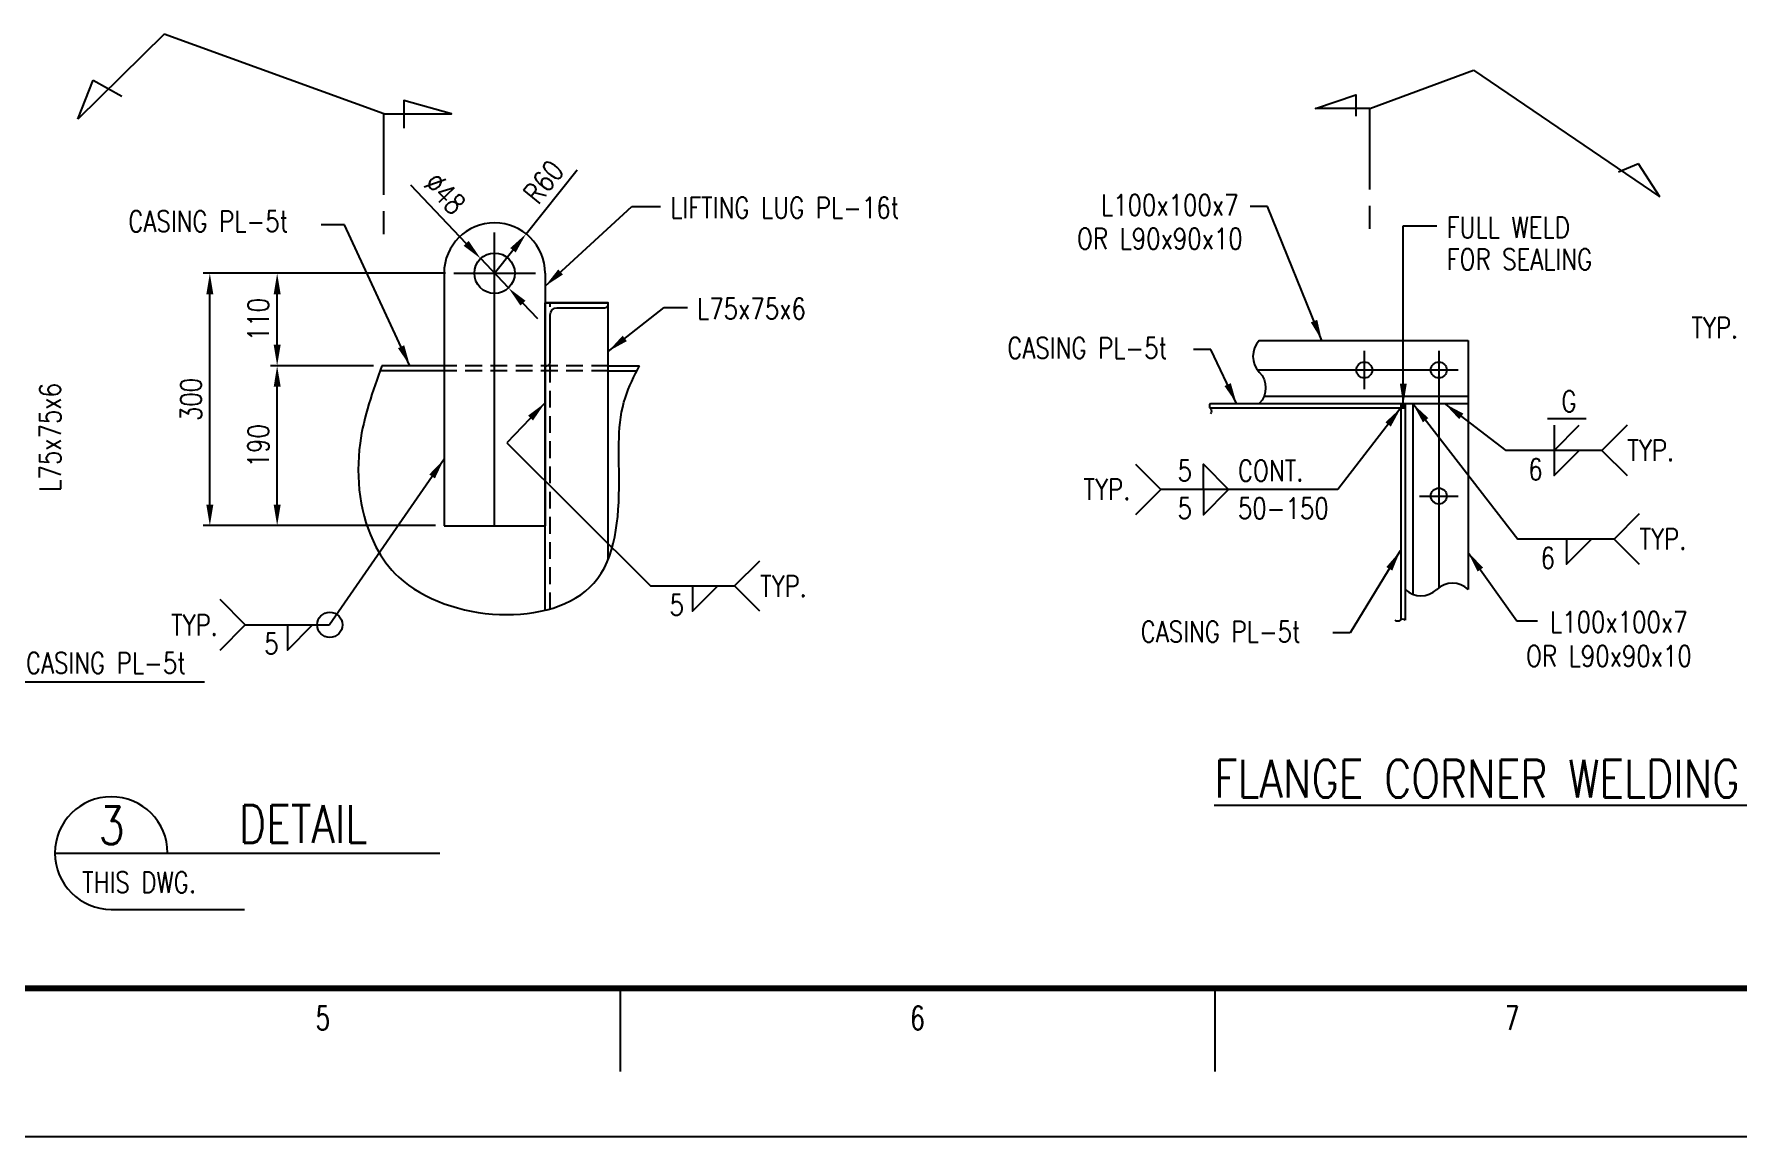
# Model space of a CAD drawing. Header units: millimetres. Extents: x 0 to 134087, y -49114 to 20834.
# Drawn here: x 10928 to 18022, y 0 to 4594 of the extents above; entities that cross this region are included whole.
import ezdxf
from ezdxf.enums import TextEntityAlignment as Align

# ---------------------------------------------------------------- set-up
doc = ezdxf.new("R2010")
doc.units = ezdxf.units.MM
doc.header["$LTSCALE"] = 35
doc.linetypes.add('JNK-CENTER', pattern=[34, 30, -1.5, 1, -1.5])
doc.linetypes.add('JNK-HIDDEN', pattern=[3, 2, -1])
for name, color, linetype in [('CEN-R', 1, 'JNK-CENTER'), ('CON-C', 4, 'Continuous'), ('CON-G', 3, 'Continuous'), ('CON-W', 7, 'Continuous'), ('CON-Y', 2, 'Continuous'), ('Dim-W', 7, 'Continuous'), ('HID-Y', 2, 'JNK-HIDDEN'), ('HL', 7, 'Continuous'), ('STL-OBJT', 7, 'Continuous'), ('TXT-C', 4, 'Continuous'), ('TXT-Y', 2, 'Continuous'), ('TXTN-G', 3, 'Continuous'), ('TXTT-C', 4, 'Continuous')]:
    doc.layers.add(name, color=color, linetype=linetype)
doc.styles.add('ROMANS', font='ROMANS.shx', dxfattribs={"width": 0.8})
doc.styles.add('SIMPLEX', font='simplex.shx', dxfattribs={"width": 0.8})
doc.dimstyles.new('DIM35x3.5', dxfattribs={"dimscale": 35, "dimtxt": 2.5, "dimasz": 2.5, "dimexe": 0.8, "dimexo": 1, "dimgap": 1, "dimtad": 1, "dimdec": 0, "dimlfac": 0.285714, "dimdsep": 46, "dimtxsty": 'SIMPLEX', "dimcen": 0, "dimclrd": 7, "dimclre": 7, "dimclrt": 2, "dimadec": 1, "dimazin": 2, "dimtfac": 1, "dimtdec": 0, "dimtix": 1, "dimtmove": 0, "dimatfit": 2, "dimfxl": 1, "dimtfill": 1, "dimarcsym": 1})

# ---------------------------------------------------------------- blocks, each defined once
blk = doc.blocks.new('TITLE')
at = {"color": 7}
for p, q in [((381.95, 17.68), (381.95, 7.78)), ((452.68, 17.68), (452.68, 7.78)), ((841, 0), (0, 0))]:
    blk.add_line(p, q, dxfattribs=at)
at = {"color": 7, "const_width": 0.707}
blk.add_lwpolyline([(28.29, 17.68), (823.67, 17.68)], dxfattribs=at)
at = {"color": 7, "style": 'ROMANS', "width": 0.7}
for s, p in [('5', (346.59, 14.15)), ('6', (417.32, 14.15)), ('7', (488.05, 14.15))]:
    blk.add_text(s, height=2.83, dxfattribs=at).set_placement(p, align=Align.MIDDLE)
blk = doc.blocks.new('SECMARK4')
at = {"layer": 'CON-C'}
blk.add_line((0, 0), (-2.72, 0), dxfattribs=at)
blk.add_lwpolyline([(-4.67, 0), (-14.32, 0), (-14.32, -6.45), (-15.93, -1.66), (-13.39, -1.66)], dxfattribs=at)
at = {"layer": 'CON-C', "style": 'SIMPLEX', "width": 0.8}
blk.add_attdef('TAG', text='', height=3.5, dxfattribs=at).set_placement((-7.82, -4.86), align=Align.CENTER)
blk = doc.blocks.new('A$C40264240')
at = {"layer": 'CEN-R'}
for p, q in [((0, -300), (0, 48.5)), ((-48.5, 0), (48.5, 0))]:
    blk.add_line(p, q, dxfattribs=at)
at = {"layer": 'CON-G'}
for p, q in [((-60, 0), (-60, -300)), ((60, 0), (60, -300)), ((-60, -300), (60, -300))]:
    blk.add_line(p, q, dxfattribs=at)
blk.add_circle((0, 0), 24, dxfattribs=at)
blk.add_arc((0, 0), 60, 0, 180, dxfattribs=at)
blk = doc.blocks.new('*D73')
at = {"layer": 'DEFPOINTS', "color": 0, "transparency": 16777216}
for p in [(11940.2, 3212.1), (12375.9, 3212.1), (12635.1, 2546.2)]:
    blk.add_point(p, dxfattribs=at)
at = {"layer": 'Dim-W', "color": 7, "linetype": 'ByBlock', "lineweight": -2, "transparency": 16777216}
for p, q in [((12340.9, 3212.1), (11912.2, 3212.1)), ((11940.2, 2633.7), (11940.2, 3124.6)), ((12600.1, 2546.2), (11912.2, 2546.2))]:
    blk.add_line(p, q, dxfattribs=at)
at = {"layer": 'Dim-W', "color": 7, "transparency": 16777216}
for points in [[(11925.7, 3124.6), (11954.8, 3124.6), (11940.2, 3212.1)], [(11925.7, 2633.7), (11954.8, 2633.7), (11940.2, 2546.2)]]:
    blk.add_solid(points, dxfattribs=at)
at = {"layer": 'Dim-W', "color": 2, "transparency": 16777216, "insert": (11861.5, 2879.1), "char_height": 87.5, "attachment_point": 5, "rotation": 90, "style": 'SIMPLEX', "bg_fill": 3, "box_fill_scale": 1.1, "bg_fill_color": 256, "bg_fill_true_color": 13158600, "bg_fill_transparency": 0}
blk.add_mtext('190', dxfattribs=at)
blk = doc.blocks.new('*D74')
at = {"layer": 'DEFPOINTS', "color": 0, "transparency": 16777216}
for p in [(11940.2, 3597.6), (12675.4, 3597.6), (12375.9, 3212.1)]:
    blk.add_point(p, dxfattribs=at)
at = {"layer": 'Dim-W', "color": 7, "linetype": 'ByBlock', "lineweight": -2, "transparency": 16777216}
for p, q in [((12640.4, 3597.6), (11912.2, 3597.6)), ((11940.2, 3299.6), (11940.2, 3510.1)), ((12340.9, 3212.1), (11912.2, 3212.1))]:
    blk.add_line(p, q, dxfattribs=at)
at = {"layer": 'Dim-W', "color": 7, "transparency": 16777216}
for points in [[(11925.7, 3510.1), (11954.8, 3510.1), (11940.2, 3597.6)], [(11925.7, 3299.6), (11954.8, 3299.6), (11940.2, 3212.1)]]:
    blk.add_solid(points, dxfattribs=at)
at = {"layer": 'Dim-W', "color": 2, "transparency": 16777216, "insert": (11861.5, 3404.8), "char_height": 87.5, "attachment_point": 5, "rotation": 90, "style": 'SIMPLEX', "bg_fill": 3, "box_fill_scale": 1.1, "bg_fill_color": 256, "bg_fill_true_color": 13158600, "bg_fill_transparency": 0}
blk.add_mtext('110', dxfattribs=at)
blk = doc.blocks.new('*D75')
at = {"layer": 'DEFPOINTS', "color": 0, "transparency": 16777216}
for p in [(11659.9, 3597.6), (12675.4, 3597.6), (12635.1, 2546.2)]:
    blk.add_point(p, dxfattribs=at)
at = {"layer": 'Dim-W', "color": 7, "linetype": 'ByBlock', "lineweight": -2, "transparency": 16777216}
for p, q in [((12640.4, 3597.6), (11631.9, 3597.6)), ((11659.9, 2633.7), (11659.9, 3510.1)), ((12600.1, 2546.2), (11631.9, 2546.2))]:
    blk.add_line(p, q, dxfattribs=at)
at = {"layer": 'Dim-W', "color": 7, "transparency": 16777216}
for points in [[(11645.3, 3510.1), (11674.4, 3510.1), (11659.9, 3597.6)], [(11645.3, 2633.7), (11674.4, 2633.7), (11659.9, 2546.2)]]:
    blk.add_solid(points, dxfattribs=at)
at = {"layer": 'Dim-W', "color": 2, "transparency": 16777216, "insert": (11581.1, 3071.9), "char_height": 87.5, "attachment_point": 5, "rotation": 90, "style": 'SIMPLEX', "bg_fill": 3, "box_fill_scale": 1.1, "bg_fill_color": 256, "bg_fill_true_color": 13158600, "bg_fill_transparency": 0}
blk.add_mtext('300', dxfattribs=at)
blk = doc.blocks.new('*D76')
at = {"layer": 'DEFPOINTS', "color": 0, "transparency": 16777216}
for p in [(12787.5, 3658.6), (12903.3, 3536.6)]:
    blk.add_point(p, dxfattribs=at)
at = {"layer": 'Dim-W', "color": 7, "linetype": 'ByBlock', "lineweight": -2, "transparency": 16777216}
for p, q in [((12727.2, 3722), (12496.9, 3964.7)), ((12903.3, 3536.6), (12787.5, 3658.6)), ((12963.5, 3473.1), (13023.8, 3409.6))]:
    blk.add_line(p, q, dxfattribs=at)
at = {"layer": 'Dim-W', "color": 7, "transparency": 16777216}
for points in [[(12737.8, 3732.1), (12716.6, 3712), (12787.5, 3658.6)], [(12974.1, 3483.1), (12952.9, 3463.1), (12903.3, 3536.6)]]:
    blk.add_solid(points, dxfattribs=at)
at = {"layer": 'Dim-W', "color": 2, "transparency": 16777216, "insert": (12638.9, 3929.4), "char_height": 87.5, "attachment_point": 5, "rotation": 313.50979, "style": 'SIMPLEX', "bg_fill": 3, "box_fill_scale": 1.1, "bg_fill_color": 256, "bg_fill_true_color": 13158600, "bg_fill_transparency": 0}
blk.add_mtext('∅48', dxfattribs=at)
blk = doc.blocks.new('SECTITLE')
at = {"layer": 'CON-G'}
for p, q in [((-1.7, 0), (44.1, 0)), ((5, -6.7), (20.86, -6.7))]:
    blk.add_line(p, q, dxfattribs=at)
blk.add_arc((5, 0), 6.7, 0, 270, dxfattribs=at)
at = {"layer": 'CON-C', "style": 'SIMPLEX', "width": 0.8}
for tag, p in [('A', (5.06, 1.04)), ('ELEVATION', (27.83, 1.22))]:
    blk.add_attdef(tag, text='', height=4.5, dxfattribs=at).set_placement(p, align=Align.CENTER)
at = {"layer": 'CON-Y', "style": 'SIMPLEX', "width": 0.8}
blk.add_attdef('SCALE', text='', height=2.5, dxfattribs=at).set_placement((44.9, -3.72), align=Align.RIGHT)
blk.add_attdef('H0000-0000', (1.54, -4.72), '', height=2.5, dxfattribs=at)
blk = doc.blocks.new('*D96')
at = {"layer": 'DEFPOINTS', "color": 0, "transparency": 16777216}
for p in [(10621.1, 2096), (10642.1, 2096), (10621.1, 1895.4)]:
    blk.add_point(p, dxfattribs=at)
at = {"layer": 'Dim-W', "color": 7, "linetype": 'ByBlock', "lineweight": -2, "transparency": 16777216}
for p, q in [((10621.1, 2061), (10621.1, 1867.4)), ((10642.1, 2061), (10642.1, 1867.4)), ((10533.6, 1895.4), (10446.1, 1895.4)), ((10621.1, 1895.4), (10642.1, 1895.4)), ((10729.6, 1895.4), (11637.1, 1895.4))]:
    blk.add_line(p, q, dxfattribs=at)
at = {"layer": 'Dim-W', "color": 7, "transparency": 16777216}
for points in [[(10533.6, 1910), (10533.6, 1880.8), (10621.1, 1895.4)], [(10729.6, 1910), (10729.6, 1880.8), (10642.1, 1895.4)]]:
    blk.add_solid(points, dxfattribs=at)
at = {"layer": 'Dim-W', "color": 2, "transparency": 16777216, "insert": (11227.1, 1974.2), "char_height": 87.5, "attachment_point": 5, "style": 'SIMPLEX', "bg_fill": 3, "box_fill_scale": 1.1, "bg_fill_color": 256, "bg_fill_true_color": 13158600, "bg_fill_transparency": 0}
blk.add_mtext('CASING PL-5t', dxfattribs=at)
blk = doc.blocks.new('SECMARK2')
at = {"layer": 'TXTT-C'}
blk.add_line((0, 0), (-2.72, 0), dxfattribs=at)
blk.add_lwpolyline([(-4.67, 0), (-14.32, 0), (-14.32, 8.05), (-15.93, 2.38), (-12.63, 2.38)], dxfattribs=at)
at = {"layer": 'TXTT-C', "style": 'SIMPLEX', "width": 1.17}
blk.add_attdef('TAG', text='', height=3.5, dxfattribs=at).set_placement((-7.82, 1.36), align=Align.CENTER)
blk = doc.blocks.new('*D77')
at = {"layer": 'DEFPOINTS', "color": 0, "ltscale": 0.5, "transparency": 16777216}
for p in [(12976.7, 3761.8), (12845.4, 3597.6)]:
    blk.add_point(p, dxfattribs=at)
at = {"layer": 'Dim-W', "color": 7, "linetype": 'ByBlock', "lineweight": -2, "ltscale": 0.5, "transparency": 16777216}
for p, q in [((12976.7, 3761.8), (13189.6, 4028)), ((12845.4, 3597.6), (12922, 3693.5))]:
    blk.add_line(p, q, dxfattribs=at)
at = {"layer": 'Dim-W', "color": 7, "ltscale": 0.5, "transparency": 16777216}
blk.add_solid([(12910.7, 3702.6), (12933.4, 3684.3), (12976.7, 3761.8)], dxfattribs=at)
at = {"layer": 'Dim-W', "color": 2, "ltscale": 0.5, "transparency": 16777216, "insert": (13049, 3978.2), "char_height": 87.5, "attachment_point": 5, "rotation": 51.34729, "style": 'SIMPLEX', "bg_fill": 3, "box_fill_scale": 1.1, "bg_fill_color": 256, "bg_fill_true_color": 13158600, "bg_fill_transparency": 0}
blk.add_mtext('R60', dxfattribs=at)

msp = doc.modelspace()

# ---------------------------------------------------------------- linework, layer by layer
for points in [[(17256.6164, 2964.6371), (17256.6164, 2859.6371), (17361.6164, 2964.6371)], [(17256.6164, 2859.6371), (17256.6164, 2754.6371), (17361.6164, 2859.6371)], [(15796.4327, 2696.9609), (15796.4327, 2801.9609), (15901.4327, 2696.9609)], [(15796.4327, 2696.9609), (15796.4327, 2591.9609), (15901.4327, 2696.9609)], [(17307.6957, 2490.4884), (17307.6957, 2385.4884), (17412.6957, 2490.4884)], [(13669.8791, 2294.8982), (13669.8791, 2189.8982), (13774.8791, 2294.8982)], [(11982.5877, 2133.1795), (11982.5877, 2028.1795), (12087.5877, 2133.1795)]]:
    msp.add_lwpolyline(points)
at = {"layer": 'CEN-R'}
for p, q in [((16466.3935, 3275.1409), (16466.3935, 3114.1409)), ((16776.6077, 3275.1409), (16776.6077, 3114.1409)), ((16021.9723, 3194.6409), (16776.6077, 3194.6409)), ((16696.1077, 3194.6409), (16857.1077, 3194.6409)), ((16776.6077, 3194.6409), (16776.6077, 2287.4328)), ((16696.1077, 2669.6409), (16857.1077, 2669.6409))]:
    msp.add_line(p, q, dxfattribs=at)
at = {"layer": 'CON-C'}
for p, q in [((11469.4182, 4593.9346), (11110.5834, 4239.6751)), ((12383.9006, 4262.0815), (11469.4182, 4593.9346)), ((11110.5834, 4239.6751), (11173.7576, 4401.5272)), ((11173.7576, 4401.5272), (11293.1461, 4335.2171)), ((16489.2574, 4284.027), (16921.7387, 4443.003)), ((16921.7387, 4443.003), (17697.2195, 3915.6137)), ((17608.2923, 4052.9493), (17524.2743, 4018.1355)), ((17697.2195, 3915.6137), (17608.2923, 4052.9493))]:
    msp.add_line(p, q, dxfattribs=at)
at = {"layer": 'CON-G'}
for p, q in [((13318.4908, 2405.5884), (13318.4908, 3474.9052)), ((16029.2528, 3317.1409), (16899.1077, 3317.1409)), ((16899.1077, 3317.1409), (16899.1077, 2280.0505)), ((12635.0795, 3212.0548), (12375.85, 3212.0548)), ((13318.4908, 3212.0548), (13448.1764, 3212.0548)), ((13318.4908, 3191.0267), (13437.6011, 3191.0267)), ((15825.6662, 3054.6409), (16899.1077, 3054.6409)), ((16048.9366, 3086.1409), (16899.1077, 3086.1409)), ((16619.1077, 3054.6409), (16619.1077, 2154.7109)), ((16636.6077, 3054.6409), (16636.6077, 2152.2156)), ((16668.1077, 3054.6409), (16668.1077, 2260.13)), ((15823.1708, 3037.1409), (16636.6077, 3037.1409))]:
    msp.add_line(p, q, dxfattribs=at)
msp.add_solid([(16619.1077, 3054.6409), (16619.1077, 3037.1409), (16636.6077, 3054.6409), (16636.6077, 3037.1409)], dxfattribs=at)
at = {"layer": 'CON-W'}
for p, q in [((17228.6164, 2992.6371), (17389.6164, 2992.6371)), ((17455.2502, 2859.6371), (17055.1434, 2859.6371)), ((16356.2353, 2696.9609), (15618.7207, 2696.9609)), ((17506.3295, 2490.4884), (17106.2227, 2490.4884)), ((13494.8791, 2294.8982), (13844.8791, 2294.8982)), ((11807.5877, 2133.1795), (12157.5877, 2133.1795))]:
    msp.add_line(p, q, dxfattribs=at)
for points in [[(17560.2502, 2964.6371), (17455.2502, 2859.6371), (17560.2502, 2754.6371)], [(15513.7207, 2801.9609), (15618.7207, 2696.9609), (15513.7207, 2591.9609)], [(17611.3295, 2595.4884), (17506.3295, 2490.4884), (17611.3295, 2385.4884)], [(13949.8791, 2189.8982), (13844.8791, 2294.8982), (13949.8791, 2399.8982)], [(11702.5877, 2028.1795), (11807.5877, 2133.1795), (11702.5877, 2238.1795)]]:
    msp.add_lwpolyline(points, dxfattribs=at)
msp.add_spline([(12375.85, 3212.0548), (12285.3253, 2889.6741), (12351.3586, 2458.5844), (12446.3381, 2331.8674), (13259.1003, 2306.866), (13363.9096, 2731.315), (13389.9467, 3080.5971), (13448.1764, 3212.0548)], degree=3, dxfattribs=at)
at = {"layer": 'Dim-W', "ltscale": 0.5}
msp.add_line((12895.9384, 2890.6652), (13494.8791, 2294.8982), dxfattribs=at)
at = {"layer": 'HID-Y'}
for p, q in [((13076.6683, 2197.7484), (13076.6683, 3474.9052)), ((13318.4908, 3212.0548), (12635.0795, 3212.0548))]:
    msp.add_line(p, q, dxfattribs=at)
at = {"layer": 'STL-OBJT', "flags": 128}
for points in [[(16029.2528, 3317.1409, 0.4), (16029.2528, 3185.8909, -0.4), (16029.2528, 3054.6409, -0.4)], [(15825.6662, 3054.6409, 0.4), (15825.6662, 3033.6409, -0.4), (15825.6662, 3012.6409, -0.4)], [(16636.6077, 2152.2156, 0.4), (16615.6077, 2152.2156, -0.4), (16594.6077, 2152.2156, -0.4)]]:
    msp.add_lwpolyline(points, format="xyb", dxfattribs=at)
at = {"layer": 'STL-OBJT'}
msp.add_circle((12159.2133, 2133.1795), 52.5701, dxfattribs=at)
for centre, start, end in [((16702.2327, 2348.9568), 226.39718103, 313.60281897), ((16833.4827, 2211.1443), 46.39718103, 133.60281897)]:
    msp.add_arc(centre, 95.1562, start, end, dxfattribs=at)
at = {"layer": 'TXTN-G'}
for centre in [(16466.3935, 3194.6409), (16776.6077, 3194.6409), (16776.6077, 2669.6409)]:
    msp.add_circle(centre, 33.25, dxfattribs=at)

# ---------------------------------------------------------------- block references
at = {"linetype": 'ByBlock', "xscale": 34.99999999649994, "yscale": 34.99999999649994, "zscale": 34.99999999649994}
msp.add_blockref('TITLE', (0, 0), dxfattribs=at)
at = {"layer": 'CON-W', "xscale": 35, "yscale": 35, "zscale": 35, "rotation": 270}
msp.add_blockref('SECMARK4', (16489.2574, 3782.9437), dxfattribs=at)
at = {"layer": 'HL', "xscale": 35, "yscale": 35, "zscale": 35}
msp.add_blockref('SECTITLE', (11074.282, 1182.4457), dxfattribs=at).add_auto_attribs({'H0000-0000': 'THIS DWG.', 'A': '3', 'ELEVATION': 'DETAIL'})
at = {"layer": 'STL-OBJT', "xscale": 3.504672897196262, "yscale": 3.504672897196262, "zscale": 3.504672897196262}
msp.add_blockref('A$C40264240', (12845.3599, 3597.5688), dxfattribs=at)

# ---------------------------------------------------------------- texts
at = {"layer": 'Dim-W', "color": 2, "style": 'SIMPLEX', "width": 0.8}
for s, p in [('LIFTING LUG PL-16t', (13576.5748, 3827.3968)), ('L100x100x7', (15369.7084, 3838.6476)), ('CASING PL-5t', (11320.355, 3770.005)), ('FULL WELD', (16809.2129, 3745.7864)), ('OR L90x90x10', (15270.2667, 3697.3463)), ('FOR SEALING', (16809.2129, 3612.0064)), ('L75x75x6', (13688.4052, 3406.8714)), ('CASING PL-5t', (14979.9443, 3242.2053)), ('6', (17149.0616, 2737.1371)), ('6', (17200.1408, 2367.9884)), ('CASING PL-5t', (15535.2694, 2060.8324)), ('L100x100x7', (17239.3524, 2101.4834)), ('5', (11886.3377, 2010.6795)), ('OR L90x90x10', (17139.9107, 1960.1821))]:
    msp.add_text(s, height=87.5, dxfattribs=at).set_placement(p)
for s, p in [('TYP.', (17828.3194, 3371.4097)), ('G', (17287.004, 3063.7329)), ('TYP.', (17561.2557, 2860.3371))]:
    msp.add_text(s, height=87.5, dxfattribs=at).set_placement(p, align=Align.MIDDLE_LEFT)
at = {"layer": 'TXT-C', "style": 'SIMPLEX', "width": 0.8}
msp.add_text('%%UFLANGE CORNER WELDING DETAIL', height=157.5, dxfattribs=at).set_placement((17245.5545, 1413.2855), align=Align.CENTER)
at = {"layer": 'TXT-Y', "color": 2, "style": 'SIMPLEX', "width": 0.8}
msp.add_text('L75x75x6', height=87.61682, rotation=90, dxfattribs=at).set_placement((11038.9717, 2687.2379))
at = {"layer": 'TXT-Y', "style": 'SIMPLEX', "width": 0.8}
for s, p in [('5', (15688.8778, 2731.9609)), ('CONT.', (15940.1454, 2731.9609)), ('5', (15688.8778, 2574.4609)), ('50-150', (15940.1454, 2574.4609)), ('5', (13573.6291, 2172.3982))]:
    msp.add_text(s, height=87.5, dxfattribs=at).set_placement(p)
for p in [(15297.2601, 2697.6609), (17612.335, 2491.1884), (13950.8846, 2294.1982)]:
    msp.add_text('TYP.', height=87.5, dxfattribs=at).set_placement(p, align=Align.MIDDLE_LEFT)

# ---------------------------------------------------------------- leaders
at = {"layer": 'CON-W'}
for points in [[(16668.1077, 3054.6409), (17106.2227, 2490.4884)], [(16800.8355, 3054.6409), (17055.1434, 2859.6371)], [(16619.1077, 3037.1409), (16356.2353, 2696.9609)]]:
    msp.add_leader(points, dimstyle='DIM35x3.5', dxfattribs=at)
at = {"layer": 'STL-OBJT'}
for points in [[(13055.6403, 3543.6113), (13416.6312, 3875.0214), (13536.1417, 3875.0214)], [(16290.0508, 3317.1409), (16063.3115, 3876.1658), (15991.5075, 3876.1658)], [(16628.8332, 3049.6026), (16628.8332, 3794.9862), (16768.9881, 3794.9862)], [(13318.4908, 3272.2858), (13551.1161, 3454.496), (13647.972, 3454.496)], [(15934.9951, 3054.6409), (15828.1047, 3280.5229), (15755.4532, 3280.5229)], [(13055.6403, 3057.8663), (12895.9384, 2890.6652)], [(16616.191, 2441.1022), (16406.9453, 2099.15), (16335.4691, 2099.15)], [(16899.1077, 2434.6195), (17101.0516, 2149.4987), (17187.9344, 2149.4987)]]:
    msp.add_leader(points, dimstyle='DIM35x3.5', dxfattribs=at)

# ---------------------------------------------------------------- next in the draw order: dimensions: what is measured, and where the dimension line sits
at = {"layer": 'Dim-W'}
dim = msp.add_linear_dim(base=(11940.2367, 3212.0548), p1=(12635.0795, 2546.1669), p2=(12375.85, 3212.0548), angle=90, dimstyle='DIM35x3.5', dxfattribs=at)
dim.commit()
dim.dimension.update_dxf_attribs({"geometry": '*D73', "text_midpoint": (11861.4867, 2879.1108)})
at = {"layer": 'Dim-W', "color": 2}
dim = msp.add_linear_dim(base=(10621.0605, 1895.4328), p1=(10642.0885, 2095.9973), p2=(10621.0605, 2095.9973), text='CASING PL-5t', dimstyle='DIM35x3.5', dxfattribs=at)
dim.commit()
dim.dimension.update_dxf_attribs({"geometry": '*D96', "text_midpoint": (11227.0885, 1895.4328), "dimtype": 160})

# ---------------------------------------------------------------- next in the draw order: texts
at = {"layer": 'Dim-W', "color": 2, "style": 'SIMPLEX', "width": 0.8}
msp.add_text('TYP.', height=87.5, dxfattribs=at).set_placement((11498.2489, 2132.4795), align=Align.MIDDLE_LEFT)

# ---------------------------------------------------------------- next in the draw order: dimensions: what is measured, and where the dimension line sits
at = {"layer": 'Dim-W'}
dim = msp.add_linear_dim(base=(11940.2367, 3597.5688), p1=(12375.85, 3212.0548), p2=(12675.3833, 3597.5688), angle=90, dimstyle='DIM35x3.5', dxfattribs=at)
dim.commit()
dim.dimension.update_dxf_attribs({"geometry": '*D74', "text_midpoint": (11861.4867, 3404.8118)})

# ---------------------------------------------------------------- next in the draw order: dimensions: what is measured, and where the dimension line sits
dim = msp.add_linear_dim(base=(11659.8629, 3597.5688), p1=(12635.0795, 2546.1669), p2=(12675.3833, 3597.5688), angle=90, dimstyle='DIM35x3.5', dxfattribs=at)
dim.commit()
dim.dimension.update_dxf_attribs({"geometry": '*D75', "text_midpoint": (11581.1129, 3071.8678)})

# ---------------------------------------------------------------- next in the draw order: linework, layer by layer
at = {"layer": 'CON-G'}
msp.add_line((12635.0795, 3191.0267), (12368.3293, 3191.0267), dxfattribs=at)
at = {"layer": 'HID-Y'}
msp.add_line((13318.4908, 3191.0267), (12635.0795, 3191.0267), dxfattribs=at)

# ---------------------------------------------------------------- next in the draw order: dimensions: what is measured, and where the dimension line sits
at = {"layer": 'Dim-W'}
dim = msp.add_diameter_dim_2p(p1=(12903.2693, 3536.5659), p2=(12787.4505, 3658.5717), dimstyle='DIM35x3.5', dxfattribs=at)
dim.commit()
dim.dimension.update_dxf_attribs({"geometry": '*D76', "text_midpoint": (12581.7802, 3875.2288), "dimtype": 163})

# ---------------------------------------------------------------- next in the draw order: leaders
at = {"layer": 'STL-OBJT'}
msp.add_leader([(12635.0795, 2823.1572), (12157.5877, 2133.1795)], dimstyle='DIM35x3.5', dxfattribs=at)

# ---------------------------------------------------------------- next in the draw order: linework, layer by layer
at = {"layer": 'CON-G'}
for p, q in [((13055.6403, 2192.4332), (13055.6403, 3474.9052)), ((13055.6403, 3474.9052), (13318.4908, 3474.9052))]:
    msp.add_line(p, q, dxfattribs=at)
msp.add_lwpolyline([(13055.6403, 3474.9052), (13055.6403, 3212.0548), (13062.6496, 3212.0548, 0.414213562), (13076.6683, 3226.0734), (13076.6683, 3424.0875, -0.414213562), (13106.458, 3453.8772), (13304.4721, 3453.8772, 0.414213562), (13318.4908, 3467.8959), (13318.4908, 3474.9052)], format="xyb", close=True, dxfattribs=at)

# ---------------------------------------------------------------- next in the draw order: block references
at = {"layer": 'CON-W', "xscale": 35, "yscale": 35, "zscale": 35, "rotation": 270}
msp.add_blockref('SECMARK2', (12383.9006, 3760.3292), dxfattribs=at)

# ---------------------------------------------------------------- next in the draw order: dimensions: what is measured, and where the dimension line sits
at = {"layer": 'Dim-W', "ltscale": 0.5}
dim = msp.add_radius_dim(center=(12845.3599, 3597.5688), mpoint=(12976.7007, 3761.7864), dimstyle='DIM35x3.5', dxfattribs=at)
dim.commit()
dim.dimension.update_dxf_attribs({"geometry": '*D77', "text_midpoint": (13110.4688, 3929.0391), "dimtype": 164})

# ---------------------------------------------------------------- next in the draw order: leaders
at = {"layer": 'STL-OBJT'}
msp.add_leader([(12493.1436, 3212.0548), (12220.1673, 3799.728), (12123.3113, 3799.728)], dimstyle='DIM35x3.5', dxfattribs=at)

doc.saveas('drawing.dxf')
